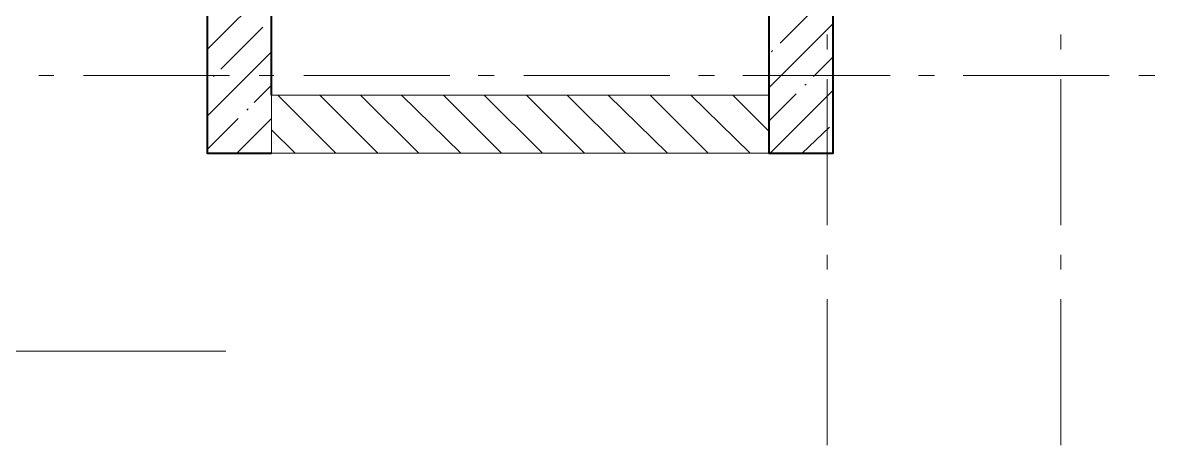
# Model space of a CAD drawing. Header units: millimetres. Extents: x -213547 to 415037, y -3642 to 106956.
# Drawn here: x -167266 to -163358, y 14486 to 15933 of the extents above; entities that cross this region are included whole.
import ezdxf

# ---------------------------------------------------------------- set-up
doc = ezdxf.new("R2010")
doc.units = ezdxf.units.MM

msp = doc.modelspace()

# ---------------------------------------------------------------- linework, layer by layer
at = {"lineweight": 40}
for points in [[(-166414.8, 15685.1), (-166414.8, 15816.5), (-166414.8, 19315.7), (-164711.8, 19315.7), (-164491.5, 19315.7), (-164491.5, 20239.2), (-164491.5, 20459.5), (-164491.5, 21959.2), (-164711.8, 21959.2), (-164711.8, 20459.5), (-168113.6, 20459.5), (-168113.6, 26831), (-168333.9, 26831), (-168333.9, 20239.2), (-168333.9, 16456.2), (-168333.9, 15604.7)], [(-168333.9, 15486), (-168113.6, 15486), (-167914.5, 15486), (-167914.5, 15706.3), (-168113.6, 15706.3), (-168113.6, 16456.2), (-168113.6, 20239.2), (-166635.1, 20239.2), (-166635.1, 19536), (-166635.1, 15816.5), (-166635.1, 15486), (-166414.8, 15486)], [(-160962.7, 16274), (-160962.7, 16375.7), (-164491.5, 16375.7), (-164491.5, 16956), (-164711.8, 16956), (-164711.8, 16617.1), (-165012.6, 16617.1), (-165012.6, 16396.8), (-164711.8, 16396.8), (-164711.8, 16375.7), (-164711.8, 16155.4), (-164711.8, 15486), (-164491.5, 15486), (-164491.5, 16155.4), (-160962.7, 16155.4)]]:
    msp.add_lwpolyline(points, dxfattribs=at)
at = {"lineweight": 9}
for points in [[(-166635.1, 15841.9), (-166414.8, 16062.2)], [(-164673.7, 15863.1), (-164533.9, 16002.9)], [(-166588.5, 15774.1), (-166546.2, 15816.5), (-166444.5, 15918.1)], [(-164711.8, 15710.6), (-164491.5, 15930.9)], [(-164512.7, 15841.9), (-164512.7, 15892.7)], [(-163712.1, 15841.9), (-163712.1, 15892.7)], [(-166635.1, 15613.1), (-166431.8, 15816.5), (-166414.8, 15833.4)], [(-164703.4, 15833.4), (-164699.1, 15837.7)], [(-164559.3, 15748.7), (-164491.5, 15816.5)], [(-167211.3, 15752.9), (-167160.4, 15752.9)], [(-167058.8, 15752.9), (-166558.9, 15752.9)], [(-166614, 15748.7), (-166609.7, 15752.9)], [(-166457.2, 15752.9), (-166406.4, 15752.9)], [(-166304.7, 15752.9), (-165804.8, 15752.9)], [(-165707.4, 15752.9), (-165652.3, 15752.9)], [(-165550.6, 15752.9), (-165050.7, 15752.9)], [(-164953.3, 15752.9), (-164898.2, 15752.9)], [(-164800.8, 15752.9), (-164296.7, 15752.9)], [(-164199.2, 15752.9), (-164144.2, 15752.9)], [(-164046.7, 15752.9), (-163546.8, 15752.9)], [(-163445.2, 15752.9), (-163390.1, 15752.9)], [(-166474.2, 15659.7), (-166414.8, 15719)], [(-164589, 15719), (-164584.7, 15723.3)], [(-164512.7, 15240.3), (-164512.7, 15740.2)], [(-163712.1, 15240.3), (-163712.1, 15740.2)], [(-166194.6, 15486), (-166393.7, 15685.1)], [(-166050.5, 15486), (-166249.6, 15685.1)], [(-165910.7, 15486), (-166109.8, 15685.1)], [(-165766.7, 15486), (-165970, 15685.1)], [(-165626.9, 15486), (-165826, 15685.1)], [(-165487.1, 15486), (-165686.2, 15685.1)], [(-165343, 15486), (-165542.2, 15685.1)], [(-165203.2, 15486), (-165402.4, 15685.1)], [(-165059.2, 15486), (-165262.6, 15685.1)], [(-164919.4, 15486), (-165118.5, 15685.1)], [(-164775.4, 15486), (-164978.7, 15685.1)], [(-164711.8, 15562.3), (-164834.7, 15685.1)], [(-164711.8, 15596.2), (-164618.6, 15689.4)], [(-164707.6, 15486), (-164491.5, 15702.1)], [(-166499.6, 15634.3), (-166495.3, 15638.5)], [(-166635.1, 15498.7), (-166529.2, 15604.7)], [(-166533.5, 15486), (-166414.8, 15604.7)], [(-166334.4, 15486), (-166414.8, 15566.5)], [(-164597.5, 15486), (-164504.3, 15575)], [(-166423.3, 15486), (-166414.8, 15490.3)], [(-166571.6, 14808.2), (-167469.7, 14808.2), (-167986.5, 15409.8)], [(-164512.7, 15087.8), (-164512.7, 15138.7)], [(-163712.1, 15087.8), (-163712.1, 15138.7)], [(-164512.7, 14486.3), (-164512.7, 14986.1)], [(-163712.1, 14486.3), (-163712.1, 14986.1)]]:
    msp.add_lwpolyline(points, dxfattribs=at)
msp.add_lwpolyline([(-166414.8, 15486), (-164711.8, 15486), (-164711.8, 15685.1), (-166414.8, 15685.1)], close=True, dxfattribs=at)

doc.saveas('drawing.dxf')
